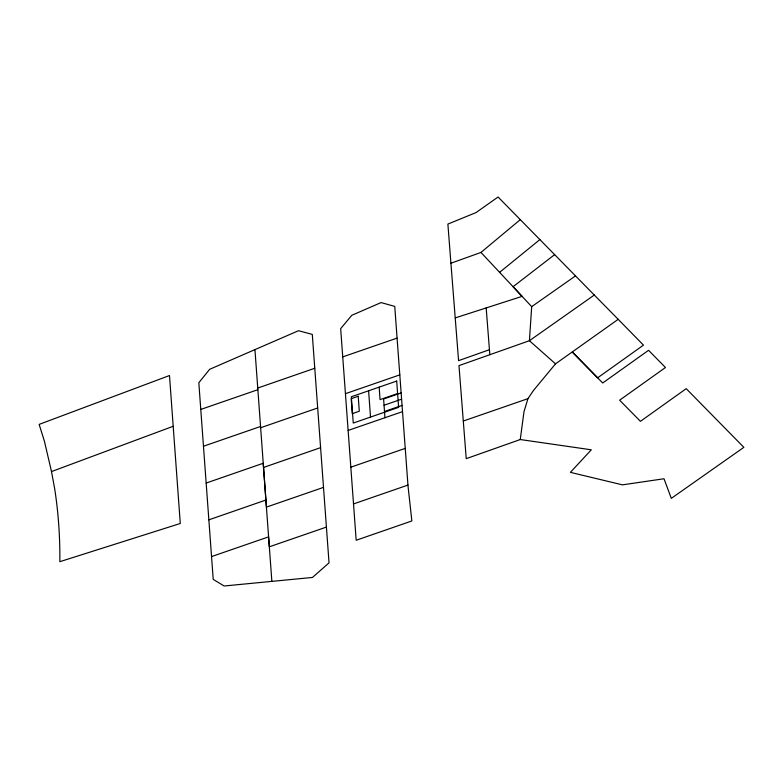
<?xml version="1.0" encoding="UTF-8"?>
<svg xmlns="http://www.w3.org/2000/svg" width="783" height="783" viewBox="0 0 783 783"><rect width="100%" height="100%" fill="white"/><g stroke="black" fill="none" stroke-linecap="round" stroke-linejoin="round"><path stroke-width="1.17" d="M554.638 254.641L513.071 286.715L531.696 306.642L529.416 340.713L555.519 363.841L618.198 319.337L643.479 345.137L597.644 377.807L572.314 352.066L602.704 382.985L648.569 350.295L665.462 367.511L619.627 400.182L640.425 421.323L686.221 388.671L743.85 447.347L671.305 498.37L664.004 478.756L622.426 484.853L570.396 472.355L591.302 449.804L520.264 439.537L466.228 458.662L458.975 365.622L529.416 340.713L594.297 295.044L618.198 319.337M520.264 439.537L524.003 411.662L527.938 398.664L533.448 390.492L555.519 363.841M520.313 219.632L480.958 252.429L450.92 263.235L458.574 360.64L489.434 349.717M499.613 272.337L539.879 239.598L594.297 295.044M531.696 306.642L575.525 275.89M254.945 349.619L209.629 369.322L198.823 382.721L213.211 579.361L224.124 585.997L312.466 577.453L329.036 562.869L312.29 334.4L298.519 330.71L254.945 349.619L266.435 507.11L323.487 487.398M51.502 471.572L44.425 441.279L39.15 424.386L169.49 375.527L180.286 523.484L59.851 561.675A973.22 603.184 -29.3 0 0 54.614 488.367L51.502 471.572L173.19 426.285M342.719 356.891L397.079 338.109L394.759 306.398L381.086 302.581L351.763 315.314L340.664 328.645L356.177 540.26L411.858 520.959L408.041 486.263L397.079 338.109M257.773 388.025L314.776 368.264M200.771 409.431L257.852 389.699M345.46 393.673L399.849 374.861M203.521 446.222L260.533 426.481M260.631 427.743L317.683 407.972M397.607 393.555L380.049 399.624L379.148 387.145M401.15 392.919L383.601 398.997L384.952 417.721M384.052 405.232L401.61 399.164M384.502 411.476L402.061 405.408M348.141 430.444L402.531 411.643M206.154 483.062L263.196 463.272L269.332 546.798L326.423 527.086M263.538 467.451L320.599 447.651M463.291 421.029L527.938 398.664M208.846 519.843L265.917 500.034M353.476 503.949L407.963 485.078M350.804 467.187L405.251 448.395M211.547 556.576L268.598 536.864L271.867 581.387M455.236 317.908L522.085 296.365L480.958 252.429M539.879 239.598L498.076 197.003L476.054 212.575L447.886 224.085L450.92 263.235M486.174 307.925L489.835 354.709M368.607 390.786L370.516 417.085M396.697 381.067L351.342 396.756L353.25 423.055L398.606 407.366L396.697 381.067M358.213 396.257L351.185 398.684L352.272 413.659L359.299 411.232L358.213 396.257"/></g></svg>
